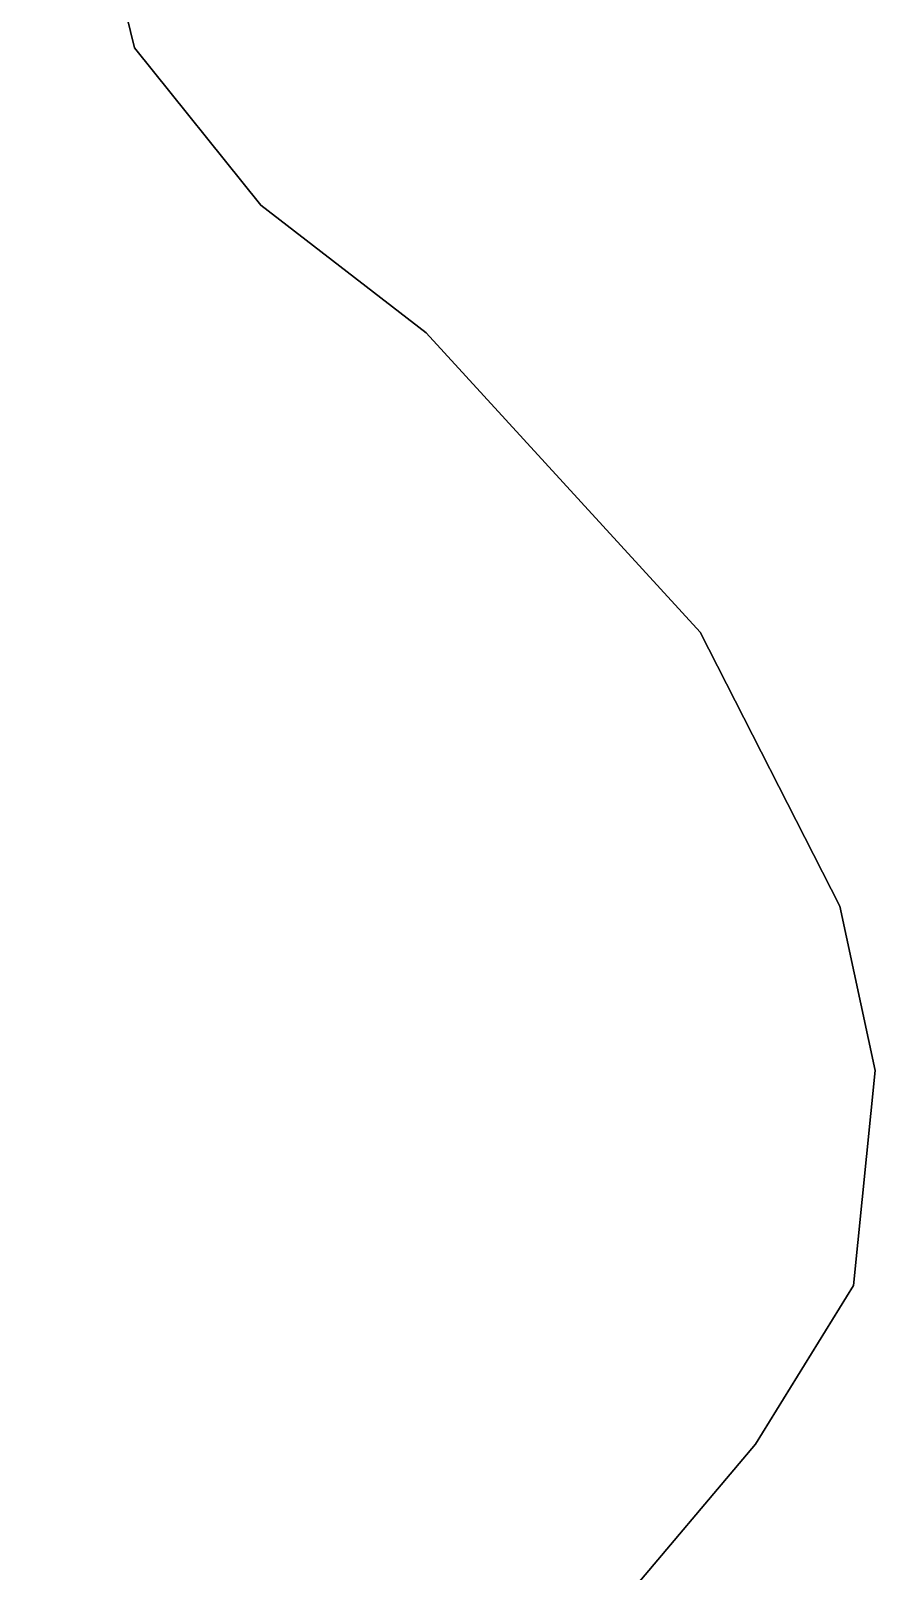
# Model space of a CAD drawing. Header units: millimetres. Extents: x -658 to 1307, y -81 to 472.
# Drawn here: x 1114.97 to 1116, y 46.433 to 48.312 of the extents above; entities that cross this region are included whole.
import ezdxf

# ---------------------------------------------------------------- set-up
doc = ezdxf.new("R2010")
doc.units = ezdxf.units.MM
doc.layers.get('0').update_dxf_attribs({"true_color": 0xffffff})

# ---------------------------------------------------------------- blocks, each defined once
blk = doc.blocks.new('Group67_1')
for p, q in [((1114.9696, 48.8118, 0.0004), (1115.096, 48.2911, 0.0004)), ((1115.096, 48.2911, 3), (1114.9696, 48.8118, 3)), ((1114.9696, 48.8118, 7.6996), (1115.096, 48.2911, 7.6996)), ((1115.096, 48.2911, 4.7), (1114.9696, 48.8118, 4.7)), ((1114.9696, 48.8118, 9.3996), (1115.096, 48.2911, 9.3996)), ((1115.096, 48.2911, 12.3992), (1114.9696, 48.8118, 12.3992)), ((1114.9696, 48.8118, 14.0992), (1115.096, 48.2911, 14.0992)), ((1115.096, 48.2911, 17.0988), (1114.9696, 48.8118, 17.0988)), ((1114.9696, 48.8118, 18.7988), (1115.096, 48.2911, 18.7988)), ((1115.096, 48.2911, 21.7984), (1114.9696, 48.8118, 21.7984)), ((1115.096, 48.2911, 23.4984), (1114.9696, 48.8118, 23.4984)), ((1114.9696, 48.8118, 26.498), (1115.096, 48.2911, 26.498)), ((1114.9696, 48.8118, 31.1975), (1115.096, 48.2911, 31.1975)), ((1115.096, 48.2911, 28.198), (1114.9696, 48.8118, 28.198)), ((1114.9696, 48.8118, 32.8975), (1115.096, 48.2911, 32.8975)), ((1115.096, 48.2911, 35.8971), (1114.9696, 48.8118, 35.8971)), ((1114.9696, 48.8118, 37.5971), (1115.096, 48.2911, 37.5971)), ((1115.096, 48.2911, 40.5967), (1114.9696, 48.8118, 40.5967)), ((1115.096, 48.2911, 42.2967), (1114.9696, 48.8118, 42.2967)), ((1115.096, 48.2911, 45.2963), (1114.9696, 48.8118, 45.2963)), ((1115.096, 48.2911, 0.0004), (1115.096, 48.2911, 3)), ((1115.096, 48.2911, 0.0004), (1115.2503, 48.0992, 0.0004)), ((1115.2503, 48.0992, 3), (1115.096, 48.2911, 3)), ((1115.096, 48.2911, 7.6996), (1115.2503, 48.0992, 7.6996)), ((1115.2503, 48.0992, 4.7), (1115.096, 48.2911, 4.7)), ((1115.096, 48.2911, 7.6996), (1115.096, 48.2911, 4.7)), ((1115.096, 48.2911, 9.3996), (1115.096, 48.2911, 12.3992)), ((1115.096, 48.2911, 9.3996), (1115.2503, 48.0992, 9.3996)), ((1115.2503, 48.0992, 12.3992), (1115.096, 48.2911, 12.3992)), ((1115.096, 48.2911, 14.0992), (1115.096, 48.2911, 17.0988)), ((1115.096, 48.2911, 14.0992), (1115.2503, 48.0992, 14.0992)), ((1115.2503, 48.0992, 17.0988), (1115.096, 48.2911, 17.0988)), ((1115.096, 48.2911, 18.7988), (1115.096, 48.2911, 21.7984)), ((1115.096, 48.2911, 18.7988), (1115.2503, 48.0992, 18.7988)), ((1115.2503, 48.0992, 21.7984), (1115.096, 48.2911, 21.7984)), ((1115.2503, 48.0992, 23.4984), (1115.096, 48.2911, 23.4984)), ((1115.096, 48.2911, 26.498), (1115.2503, 48.0992, 26.498)), ((1115.096, 48.2911, 23.4984), (1115.096, 48.2911, 26.498)), ((1115.096, 48.2911, 31.1975), (1115.2503, 48.0992, 31.1975)), ((1115.2503, 48.0992, 28.198), (1115.096, 48.2911, 28.198)), ((1115.096, 48.2911, 31.1975), (1115.096, 48.2911, 28.198)), ((1115.096, 48.2911, 32.8975), (1115.096, 48.2911, 35.8971)), ((1115.096, 48.2911, 32.8975), (1115.2503, 48.0992, 32.8975)), ((1115.2503, 48.0992, 35.8971), (1115.096, 48.2911, 35.8971)), ((1115.096, 48.2911, 37.5971), (1115.096, 48.2911, 40.5967)), ((1115.096, 48.2911, 37.5971), (1115.2503, 48.0992, 37.5971)), ((1115.2503, 48.0992, 40.5967), (1115.096, 48.2911, 40.5967)), ((1115.2503, 48.0992, 42.2967), (1115.096, 48.2911, 42.2967)), ((1115.096, 48.2911, 42.2967), (1115.096, 48.2911, 45.2963)), ((1115.2503, 48.0992, 45.2963), (1115.096, 48.2911, 45.2963)), ((1115.2503, 48.0992, 0.0004), (1115.2503, 48.0992, 3)), ((1115.2503, 48.0992, 0.0004), (1115.452, 47.9435, 0.0004)), ((1115.452, 47.9435, 3), (1115.2503, 48.0992, 3)), ((1115.2503, 48.0992, 7.6996), (1115.452, 47.9435, 7.6996)), ((1115.452, 47.9435, 4.7), (1115.2503, 48.0992, 4.7)), ((1115.2503, 48.0992, 4.7), (1115.2503, 48.0992, 7.6996)), ((1115.2503, 48.0992, 9.3996), (1115.452, 47.9435, 9.3996)), ((1115.452, 47.9435, 12.3992), (1115.2503, 48.0992, 12.3992)), ((1115.2503, 48.0992, 12.3992), (1115.2503, 48.0992, 9.3996)), ((1115.2503, 48.0992, 14.0992), (1115.2503, 48.0992, 17.0988)), ((1115.2503, 48.0992, 14.0992), (1115.452, 47.9435, 14.0992)), ((1115.452, 47.9435, 17.0988), (1115.2503, 48.0992, 17.0988)), ((1115.2503, 48.0992, 18.7988), (1115.452, 47.9435, 18.7988)), ((1115.452, 47.9435, 21.7984), (1115.2503, 48.0992, 21.7984)), ((1115.2503, 48.0992, 21.7984), (1115.2503, 48.0992, 18.7988)), ((1115.452, 47.9435, 23.4984), (1115.2503, 48.0992, 23.4984)), ((1115.2503, 48.0992, 26.498), (1115.452, 47.9435, 26.498)), ((1115.2503, 48.0992, 23.4984), (1115.2503, 48.0992, 26.498)), ((1115.2503, 48.0992, 28.198), (1115.452, 47.9435, 28.198)), ((1115.452, 47.9435, 31.1975), (1115.2503, 48.0992, 31.1975)), ((1115.2503, 48.0992, 31.1975), (1115.2503, 48.0992, 28.198)), ((1115.2503, 48.0992, 32.8975), (1115.452, 47.9435, 32.8975)), ((1115.452, 47.9435, 35.8971), (1115.2503, 48.0992, 35.8971)), ((1115.2503, 48.0992, 35.8971), (1115.2503, 48.0992, 32.8975)), ((1115.2503, 48.0992, 37.5971), (1115.452, 47.9435, 37.5971)), ((1115.452, 47.9435, 40.5967), (1115.2503, 48.0992, 40.5967)), ((1115.2503, 48.0992, 40.5967), (1115.2503, 48.0992, 37.5971)), ((1115.452, 47.9435, 42.2967), (1115.2503, 48.0992, 42.2967)), ((1115.452, 47.9435, 45.2963), (1115.2503, 48.0992, 45.2963)), ((1115.2503, 48.0992, 45.2963), (1115.2503, 48.0992, 42.2967)), ((1115.452, 47.9435, 0.0004), (1115.7861, 47.5785, 0.0004)), ((1115.7861, 47.5785, 3), (1115.452, 47.9435, 3)), ((1115.452, 47.9435, 3), (1115.452, 47.9435, 0.0004)), ((1115.452, 47.9435, 7.6996), (1115.7861, 47.5785, 7.6996)), ((1115.7861, 47.5785, 4.7), (1115.452, 47.9435, 4.7)), ((1115.452, 47.9435, 4.7), (1115.452, 47.9435, 7.6996)), ((1115.452, 47.9435, 9.3996), (1115.7861, 47.5785, 9.3996)), ((1115.7861, 47.5785, 12.3992), (1115.452, 47.9435, 12.3992)), ((1115.452, 47.9435, 12.3992), (1115.452, 47.9435, 9.3996)), ((1115.452, 47.9435, 14.0992), (1115.452, 47.9435, 17.0988)), ((1115.452, 47.9435, 14.0992), (1115.7861, 47.5785, 14.0992)), ((1115.7861, 47.5785, 17.0988), (1115.452, 47.9435, 17.0988)), ((1115.452, 47.9435, 18.7988), (1115.452, 47.9435, 21.7984)), ((1115.452, 47.9435, 18.7988), (1115.7861, 47.5785, 18.7988)), ((1115.7861, 47.5785, 21.7984), (1115.452, 47.9435, 21.7984)), ((1115.7861, 47.5785, 23.4984), (1115.452, 47.9435, 23.4984)), ((1115.452, 47.9435, 26.498), (1115.7861, 47.5785, 26.498)), ((1115.452, 47.9435, 23.4984), (1115.452, 47.9435, 26.498)), ((1115.452, 47.9435, 28.198), (1115.452, 47.9435, 31.1975)), ((1115.452, 47.9435, 28.198), (1115.7861, 47.5785, 28.198)), ((1115.7861, 47.5785, 31.1975), (1115.452, 47.9435, 31.1975)), ((1115.452, 47.9435, 32.8975), (1115.452, 47.9435, 35.8971)), ((1115.452, 47.9435, 32.8975), (1115.7861, 47.5785, 32.8975)), ((1115.7861, 47.5785, 35.8971), (1115.452, 47.9435, 35.8971)), ((1115.452, 47.9435, 37.5971), (1115.452, 47.9435, 40.5967)), ((1115.452, 47.9435, 37.5971), (1115.7861, 47.5785, 37.5971)), ((1115.7861, 47.5785, 40.5967), (1115.452, 47.9435, 40.5967)), ((1115.7861, 47.5785, 42.2967), (1115.452, 47.9435, 42.2967)), ((1115.452, 47.9435, 42.2967), (1115.452, 47.9435, 45.2963)), ((1115.7861, 47.5785, 45.2963), (1115.452, 47.9435, 45.2963)), ((1115.7861, 47.5785, 0.0004), (1115.7861, 47.5785, 3)), ((1115.7861, 47.5785, 0.0004), (1115.9566, 47.2444, 0.0004)), ((1115.9566, 47.2444, 3), (1115.7861, 47.5785, 3)), ((1115.7861, 47.5785, 7.6996), (1115.9566, 47.2444, 7.6996)), ((1115.9566, 47.2444, 4.7), (1115.7861, 47.5785, 4.7)), ((1115.7861, 47.5785, 7.6996), (1115.7861, 47.5785, 4.7)), ((1115.7861, 47.5785, 9.3996), (1115.9566, 47.2444, 9.3996)), ((1115.9566, 47.2444, 12.3992), (1115.7861, 47.5785, 12.3992)), ((1115.7861, 47.5785, 12.3992), (1115.7861, 47.5785, 9.3996)), ((1115.7861, 47.5785, 14.0992), (1115.9566, 47.2444, 14.0992)), ((1115.9566, 47.2444, 17.0988), (1115.7861, 47.5785, 17.0988)), ((1115.7861, 47.5785, 17.0988), (1115.7861, 47.5785, 14.0992)), ((1115.7861, 47.5785, 18.7988), (1115.7861, 47.5785, 21.7984)), ((1115.7861, 47.5785, 18.7988), (1115.9566, 47.2444, 18.7988)), ((1115.9566, 47.2444, 21.7984), (1115.7861, 47.5785, 21.7984)), ((1115.9566, 47.2444, 23.4984), (1115.7861, 47.5785, 23.4984)), ((1115.7861, 47.5785, 26.498), (1115.9566, 47.2444, 26.498)), ((1115.7861, 47.5785, 26.498), (1115.7861, 47.5785, 23.4984)), ((1115.7861, 47.5785, 28.198), (1115.7861, 47.5785, 31.1975)), ((1115.7861, 47.5785, 31.1975), (1115.9566, 47.2444, 31.1975)), ((1115.9566, 47.2444, 28.198), (1115.7861, 47.5785, 28.198)), ((1115.7861, 47.5785, 32.8975), (1115.9566, 47.2444, 32.8975)), ((1115.9566, 47.2444, 35.8971), (1115.7861, 47.5785, 35.8971)), ((1115.7861, 47.5785, 35.8971), (1115.7861, 47.5785, 32.8975)), ((1115.7861, 47.5785, 37.5971), (1115.7861, 47.5785, 40.5967)), ((1115.7861, 47.5785, 37.5971), (1115.9566, 47.2444, 37.5971)), ((1115.9566, 47.2444, 40.5967), (1115.7861, 47.5785, 40.5967)), ((1115.9566, 47.2444, 42.2967), (1115.7861, 47.5785, 42.2967)), ((1115.7861, 47.5785, 42.2967), (1115.7861, 47.5785, 45.2963)), ((1115.9566, 47.2444, 45.2963), (1115.7861, 47.5785, 45.2963)), ((1115.9566, 47.2444, 0.0004), (1115.9996, 47.0438, 0.0004)), ((1115.9996, 47.0438, 3), (1115.9566, 47.2444, 3)), ((1115.9566, 47.2444, 3), (1115.9566, 47.2444, 0.0004)), ((1115.9566, 47.2444, 7.6996), (1115.9996, 47.0438, 7.6996)), ((1115.9996, 47.0438, 4.7), (1115.9566, 47.2444, 4.7)), ((1115.9566, 47.2444, 4.7), (1115.9566, 47.2444, 7.6996)), ((1115.9566, 47.2444, 9.3996), (1115.9566, 47.2444, 12.3992)), ((1115.9566, 47.2444, 9.3996), (1115.9996, 47.0438, 9.3996)), ((1115.9996, 47.0438, 12.3992), (1115.9566, 47.2444, 12.3992)), ((1115.9566, 47.2444, 14.0992), (1115.9566, 47.2444, 17.0988)), ((1115.9566, 47.2444, 14.0992), (1115.9996, 47.0438, 14.0992)), ((1115.9996, 47.0438, 17.0988), (1115.9566, 47.2444, 17.0988)), ((1115.9566, 47.2444, 18.7988), (1115.9996, 47.0438, 18.7988)), ((1115.9996, 47.0438, 21.7984), (1115.9566, 47.2444, 21.7984)), ((1115.9566, 47.2444, 21.7984), (1115.9566, 47.2444, 18.7988)), ((1115.9996, 47.0438, 23.4984), (1115.9566, 47.2444, 23.4984)), ((1115.9566, 47.2444, 26.498), (1115.9996, 47.0438, 26.498)), ((1115.9566, 47.2444, 23.4984), (1115.9566, 47.2444, 26.498)), ((1115.9566, 47.2444, 28.198), (1115.9996, 47.0438, 28.198)), ((1115.9996, 47.0438, 31.1975), (1115.9566, 47.2444, 31.1975)), ((1115.9566, 47.2444, 31.1975), (1115.9566, 47.2444, 28.198)), ((1115.9566, 47.2444, 32.8975), (1115.9996, 47.0438, 32.8975)), ((1115.9996, 47.0438, 35.8971), (1115.9566, 47.2444, 35.8971)), ((1115.9566, 47.2444, 35.8971), (1115.9566, 47.2444, 32.8975)), ((1115.9566, 47.2444, 37.5971), (1115.9996, 47.0438, 37.5971)), ((1115.9996, 47.0438, 40.5967), (1115.9566, 47.2444, 40.5967)), ((1115.9566, 47.2444, 40.5967), (1115.9566, 47.2444, 37.5971)), ((1115.9996, 47.0438, 42.2967), (1115.9566, 47.2444, 42.2967)), ((1115.9996, 47.0438, 45.2963), (1115.9566, 47.2444, 45.2963)), ((1115.9566, 47.2444, 45.2963), (1115.9566, 47.2444, 42.2967)), ((1115.9996, 47.0438, 0.0004), (1115.9733, 46.7816, 0.0004)), ((1115.9733, 46.7816, 3), (1115.9996, 47.0438, 3)), ((1115.9996, 47.0438, 7.6996), (1115.9733, 46.7816, 7.6996)), ((1115.9733, 46.7816, 4.7), (1115.9996, 47.0438, 4.7)), ((1115.9996, 47.0438, 9.3996), (1115.9733, 46.7816, 9.3996)), ((1115.9733, 46.7816, 12.3992), (1115.9996, 47.0438, 12.3992)), ((1115.9996, 47.0438, 14.0992), (1115.9733, 46.7816, 14.0992)), ((1115.9733, 46.7816, 17.0988), (1115.9996, 47.0438, 17.0988)), ((1115.9996, 47.0438, 18.7988), (1115.9733, 46.7816, 18.7988)), ((1115.9733, 46.7816, 21.7984), (1115.9996, 47.0438, 21.7984)), ((1115.9733, 46.7816, 23.4984), (1115.9996, 47.0438, 23.4984)), ((1115.9996, 47.0438, 26.498), (1115.9733, 46.7816, 26.498)), ((1115.9996, 47.0438, 31.1975), (1115.9733, 46.7816, 31.1975)), ((1115.9733, 46.7816, 28.198), (1115.9996, 47.0438, 28.198)), ((1115.9996, 47.0438, 32.8975), (1115.9733, 46.7816, 32.8975)), ((1115.9733, 46.7816, 35.8971), (1115.9996, 47.0438, 35.8971)), ((1115.9996, 47.0438, 37.5971), (1115.9733, 46.7816, 37.5971)), ((1115.9733, 46.7816, 40.5967), (1115.9996, 47.0438, 40.5967)), ((1115.9733, 46.7816, 42.2967), (1115.9996, 47.0438, 42.2967)), ((1115.9733, 46.7816, 45.2963), (1115.9996, 47.0438, 45.2963)), ((1115.9996, 47.0438, 3), (1115.9996, 47.0438, 0.0004)), ((1115.9996, 47.0438, 4.7), (1115.9996, 47.0438, 7.6996)), ((1115.9996, 47.0438, 12.3992), (1115.9996, 47.0438, 9.3996)), ((1115.9996, 47.0438, 17.0988), (1115.9996, 47.0438, 14.0992)), ((1115.9996, 47.0438, 21.7984), (1115.9996, 47.0438, 18.7988)), ((1115.9996, 47.0438, 26.498), (1115.9996, 47.0438, 23.4984)), ((1115.9996, 47.0438, 28.198), (1115.9996, 47.0438, 31.1975)), ((1115.9996, 47.0438, 35.8971), (1115.9996, 47.0438, 32.8975)), ((1115.9996, 47.0438, 40.5967), (1115.9996, 47.0438, 37.5971)), ((1115.9996, 47.0438, 45.2963), (1115.9996, 47.0438, 42.2967)), ((1115.9733, 46.7816, 0.0004), (1115.8536, 46.5882, 0.0004)), ((1115.8536, 46.5882, 3), (1115.9733, 46.7816, 3)), ((1115.9733, 46.7816, 7.6996), (1115.8536, 46.5882, 7.6996)), ((1115.8536, 46.5882, 4.7), (1115.9733, 46.7816, 4.7)), ((1115.9733, 46.7816, 9.3996), (1115.8536, 46.5882, 9.3996)), ((1115.8536, 46.5882, 12.3992), (1115.9733, 46.7816, 12.3992)), ((1115.9733, 46.7816, 14.0992), (1115.8536, 46.5882, 14.0992)), ((1115.8536, 46.5882, 17.0988), (1115.9733, 46.7816, 17.0988)), ((1115.9733, 46.7816, 18.7988), (1115.8536, 46.5882, 18.7988)), ((1115.8536, 46.5882, 21.7984), (1115.9733, 46.7816, 21.7984)), ((1115.8536, 46.5882, 23.4984), (1115.9733, 46.7816, 23.4984)), ((1115.9733, 46.7816, 26.498), (1115.8536, 46.5882, 26.498)), ((1115.9733, 46.7816, 31.1975), (1115.8536, 46.5882, 31.1975)), ((1115.8536, 46.5882, 28.198), (1115.9733, 46.7816, 28.198)), ((1115.9733, 46.7816, 32.8975), (1115.8536, 46.5882, 32.8975)), ((1115.8536, 46.5882, 35.8971), (1115.9733, 46.7816, 35.8971)), ((1115.9733, 46.7816, 37.5971), (1115.8536, 46.5882, 37.5971)), ((1115.8536, 46.5882, 40.5967), (1115.9733, 46.7816, 40.5967)), ((1115.8536, 46.5882, 42.2967), (1115.9733, 46.7816, 42.2967)), ((1115.8536, 46.5882, 45.2963), (1115.9733, 46.7816, 45.2963)), ((1115.9733, 46.7816, 0.0004), (1115.9733, 46.7816, 3)), ((1115.9733, 46.7816, 7.6996), (1115.9733, 46.7816, 4.7)), ((1115.9733, 46.7816, 12.3992), (1115.9733, 46.7816, 9.3996)), ((1115.9733, 46.7816, 17.0988), (1115.9733, 46.7816, 14.0992)), ((1115.9733, 46.7816, 21.7984), (1115.9733, 46.7816, 18.7988)), ((1115.9733, 46.7816, 26.498), (1115.9733, 46.7816, 23.4984)), ((1115.9733, 46.7816, 31.1975), (1115.9733, 46.7816, 28.198)), ((1115.9733, 46.7816, 32.8975), (1115.9733, 46.7816, 35.8971)), ((1115.9733, 46.7816, 37.5971), (1115.9733, 46.7816, 40.5967)), ((1115.9733, 46.7816, 45.2963), (1115.9733, 46.7816, 42.2967)), ((1115.8536, 46.5882, 0.0004), (1115.3237, 45.9612, 0.0004)), ((1115.3237, 45.9612, 3), (1115.8536, 46.5882, 3)), ((1115.8536, 46.5882, 7.6996), (1115.3237, 45.9612, 7.6996)), ((1115.3237, 45.9612, 4.7), (1115.8536, 46.5882, 4.7)), ((1115.8536, 46.5882, 9.3996), (1115.3237, 45.9612, 9.3996)), ((1115.3237, 45.9612, 12.3992), (1115.8536, 46.5882, 12.3992)), ((1115.8536, 46.5882, 14.0992), (1115.3237, 45.9612, 14.0992)), ((1115.3237, 45.9612, 17.0988), (1115.8536, 46.5882, 17.0988)), ((1115.8536, 46.5882, 18.7988), (1115.3237, 45.9612, 18.7988)), ((1115.3237, 45.9612, 21.7984), (1115.8536, 46.5882, 21.7984)), ((1115.3237, 45.9612, 23.4984), (1115.8536, 46.5882, 23.4984)), ((1115.8536, 46.5882, 26.498), (1115.3237, 45.9612, 26.498)), ((1115.8536, 46.5882, 31.1975), (1115.3237, 45.9612, 31.1975)), ((1115.3237, 45.9612, 28.198), (1115.8536, 46.5882, 28.198)), ((1115.8536, 46.5882, 32.8975), (1115.3237, 45.9612, 32.8975)), ((1115.3237, 45.9612, 35.8971), (1115.8536, 46.5882, 35.8971)), ((1115.8536, 46.5882, 37.5971), (1115.3237, 45.9612, 37.5971)), ((1115.3237, 45.9612, 40.5967), (1115.8536, 46.5882, 40.5967)), ((1115.3237, 45.9612, 42.2967), (1115.8536, 46.5882, 42.2967)), ((1115.3237, 45.9612, 45.2963), (1115.8536, 46.5882, 45.2963)), ((1115.8536, 46.5882, 0.0004), (1115.8536, 46.5882, 3)), ((1115.8536, 46.5882, 7.6996), (1115.8536, 46.5882, 4.7)), ((1115.8536, 46.5882, 9.3996), (1115.8536, 46.5882, 12.3992)), ((1115.8536, 46.5882, 14.0992), (1115.8536, 46.5882, 17.0988)), ((1115.8536, 46.5882, 18.7988), (1115.8536, 46.5882, 21.7984)), ((1115.8536, 46.5882, 26.498), (1115.8536, 46.5882, 23.4984)), ((1115.8536, 46.5882, 28.198), (1115.8536, 46.5882, 31.1975)), ((1115.8536, 46.5882, 35.8971), (1115.8536, 46.5882, 32.8975)), ((1115.8536, 46.5882, 40.5967), (1115.8536, 46.5882, 37.5971)), ((1115.8536, 46.5882, 45.2963), (1115.8536, 46.5882, 42.2967))]:
    blk.add_line(p, q)

msp = doc.modelspace()

# ---------------------------------------------------------------- block references
msp.add_blockref('Group67_1', (0, 0))

doc.saveas('drawing.dxf')
